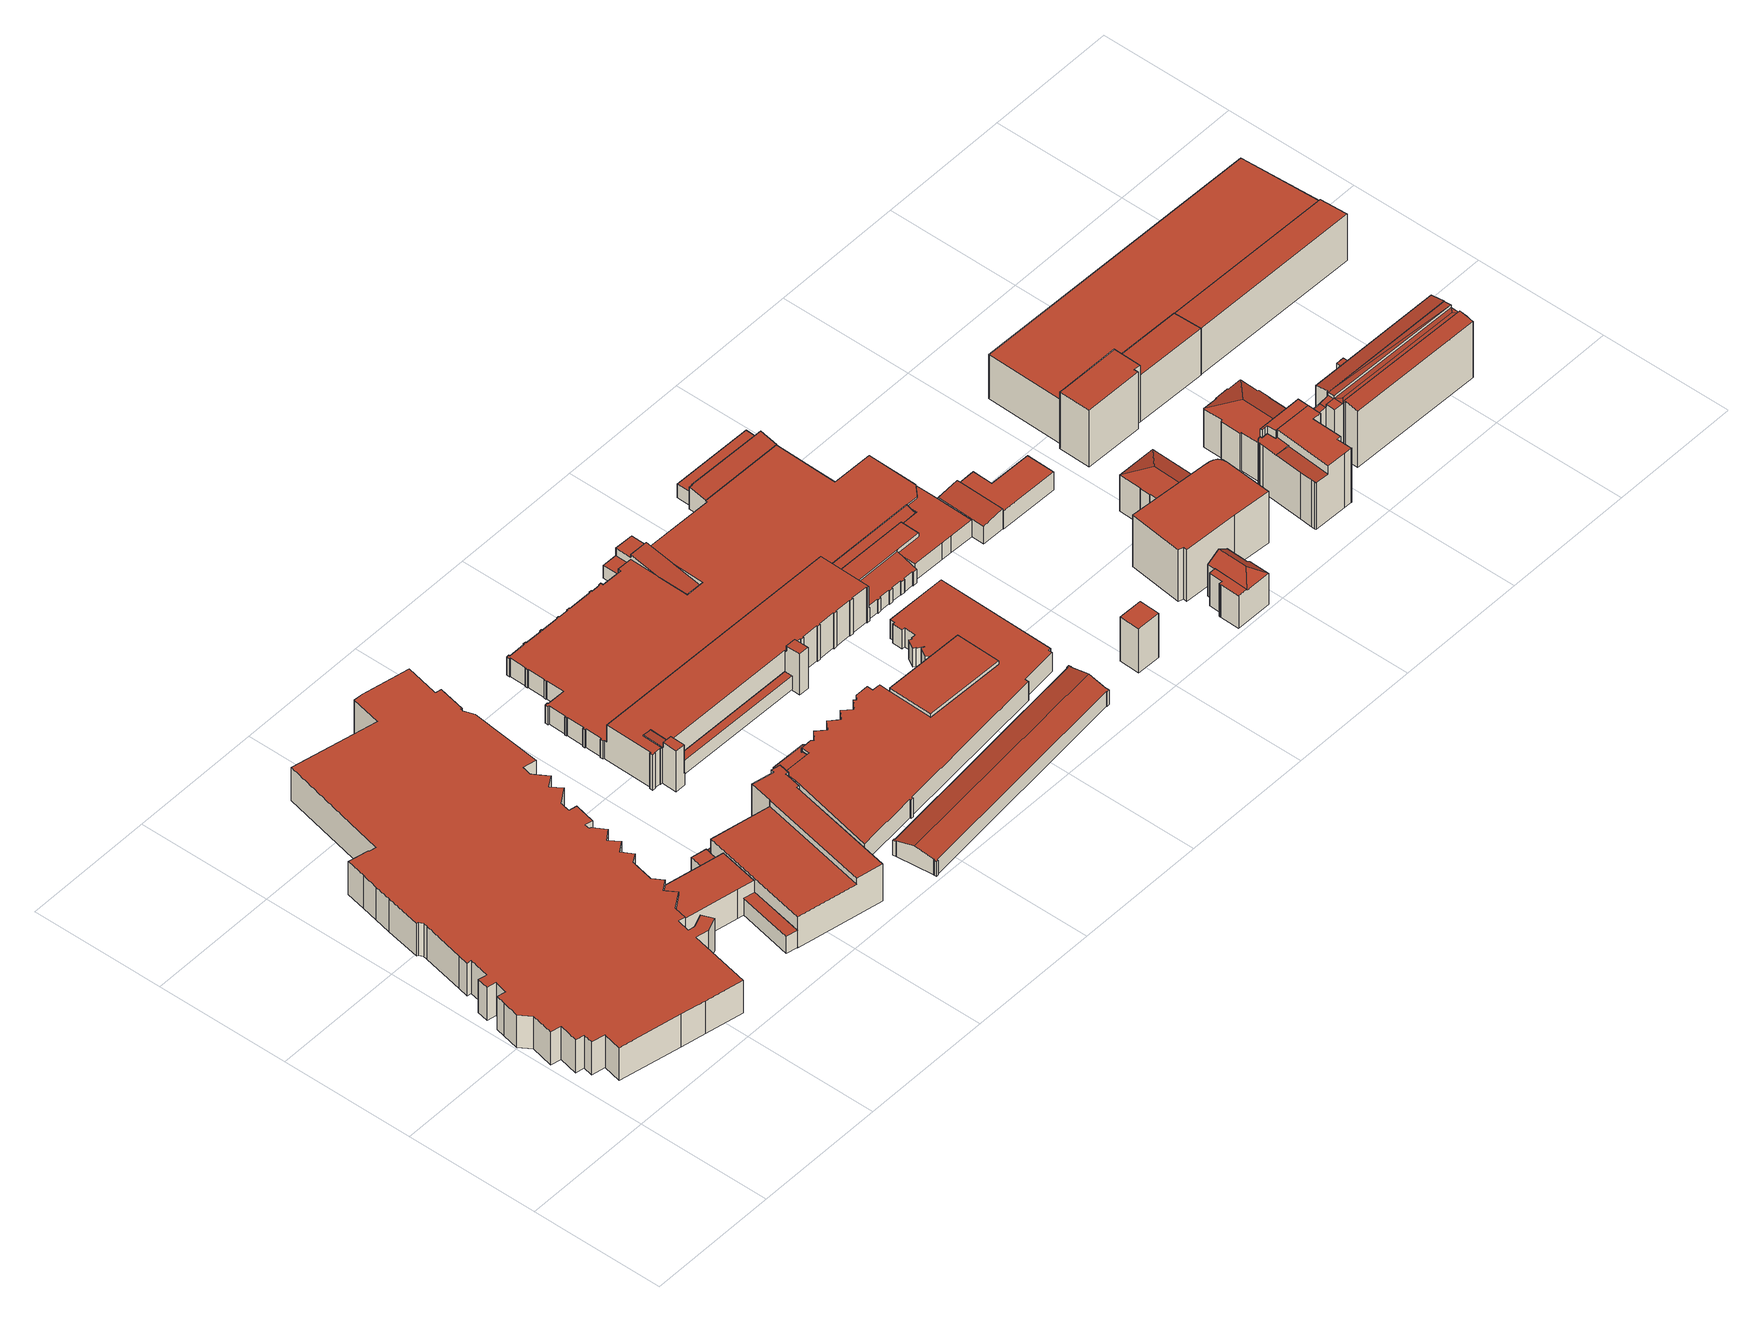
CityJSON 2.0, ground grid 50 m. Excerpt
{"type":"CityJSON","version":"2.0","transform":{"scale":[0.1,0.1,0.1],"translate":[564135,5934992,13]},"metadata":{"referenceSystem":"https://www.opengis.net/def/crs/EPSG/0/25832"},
"CityObjects":{
"building1":{"type":"Building","attributes":{"Gemeindeschluessel":"02000000","Geometrietyp2DReferenz":"3000","function":"31001_2100","roofType":"1000","measuredHeight":13.99,"storeysAboveGround":3},"geometry":[{"type":"MultiSurface","lod":"2","boundaries":[[[0,1,2,3,4,5,6,7,8,9,10,11,12,13,14,15,16,17,18,19,20,21,22,23,24,25,26,27,28,29,30,31,32,33,34,35,36,37,38,39,40,41,42,43,44,45,46,47,48,49,50,51,52,53,54,55,56,57,58,59,60,61,62,63,64,65,66,67,68,69,70,71,72,73,74,75,76,77]],[[78,79,80,81,82,83,84,85,86,87,88,89,90,91,92,93,94,95,96,97,98,99,100,101,102,103,104,105,106,107,108,109,110,111,112,113,114,115,116,117,118,119,120,121,122,123,124,125,126,127,128,129,130,131,132,133,134,135,136,137,138,139,140,141,142,143,144,145,146,147,148,149,150,151,152,153,154,155]],[[155,154,1,0]],[[154,153,2,1]],[[153,152,3,2]],[[152,151,4,3]],[[151,150,5,4]],[[150,149,6,5]],[[149,148,7,6]],[[148,147,8,7]],[[147,146,9,8]],[[146,145,10,9]],[[145,144,11,10]],[[144,143,12,11]],[[143,142,13,12]],[[142,141,14,13]],[[141,140,15,14]],[[140,139,16,15]],[[139,138,17,16]],[[138,137,18,17]],[[137,136,19,18]],[[136,135,20,19]],[[135,134,21,20]],[[134,133,22,21]],[[133,132,23,22]],[[132,131,24,23]],[[131,130,25,24]],[[130,129,26,25]],[[129,128,27,26]],[[128,127,28,27]],[[127,126,29,28]],[[126,125,30,29]],[[125,124,31,30]],[[124,123,32,31]],[[123,122,33,32]],[[122,121,34,33]],[[121,120,35,34]],[[120,119,36,35]],[[119,118,37,36]],[[118,117,38,37]],[[117,116,39,38]],[[116,115,40,39]],[[115,114,41,40]],[[114,113,42,41]],[[113,112,43,42]],[[112,111,44,43]],[[111,110,45,44]],[[110,109,46,45]],[[109,108,47,46]],[[108,107,48,47]],[[107,106,49,48]],[[106,105,50,49]],[[105,104,51,50]],[[104,103,52,51]],[[103,102,53,52]],[[102,101,54,53]],[[101,100,55,54]],[[100,99,56,55]],[[99,98,57,56]],[[98,97,58,57]],[[97,96,59,58]],[[96,95,60,59]],[[95,94,61,60]],[[94,93,62,61]],[[93,92,63,62]],[[92,91,64,63]],[[91,90,65,64]],[[90,89,66,65]],[[89,88,67,66]],[[88,87,68,67]],[[87,86,69,68]],[[86,85,70,69]],[[85,84,71,70]],[[84,83,72,71]],[[83,82,73,72]],[[82,81,74,73]],[[81,80,75,74]],[[80,79,76,75]],[[79,78,77,76]],[[78,155,0,77]]],"semantics":{"surfaces":[{"type":"GroundSurface"},{"type":"RoofSurface"},{"type":"WallSurface"}],"values":[0,1,2,2,2,2,2,2,2,2,2,2,2,2,2,2,2,2,2,2,2,2,2,2,2,2,2,2,2,2,2,2,2,2,2,2,2,2,2,2,2,2,2,2,2,2,2,2,2,2,2,2,2,2,2,2,2,2,2,2,2,2,2,2,2,2,2,2,2,2,2,2,2,2,2,2,2,2,2,2]}}]},
"building2":{"type":"Building","attributes":{"Gemeindeschluessel":"02000000","Geometrietyp2DReferenz":"3000","function":"51009_1610","roofType":"1000","measuredHeight":12.24},"geometry":[{"type":"MultiSurface","lod":"2","boundaries":[[[156,157,158,159]],[[160,161,157,156]],[[162,163,164,165]],[[165,164,166,167]],[[162,161,160,163]],[[166,159,158,167]],[[165,167,158,157,161,162]],[[166,164,163,160,156,159]]],"semantics":{"surfaces":[{"type":"WallSurface"},{"type":"GroundSurface"},{"type":"RoofSurface"}],"values":[0,0,0,0,0,0,1,2]}}]},
"building3":{"type":"Building","attributes":{"Gemeindeschluessel":"02000000","Geometrietyp2DReferenz":"3000","function":"51009_1610","roofType":"1000","measuredHeight":7.23},"geometry":[{"type":"MultiSurface","lod":"2","boundaries":[[[168,169,170,171]],[[172,173,174,175]],[[172,171,170,173]],[[173,170,169,174]],[[174,169,168,175]],[[175,168,171,172]]],"semantics":{"surfaces":[{"type":"RoofSurface"},{"type":"GroundSurface"},{"type":"WallSurface"}],"values":[0,1,2,2,2,2]}}]},
"building4":{"type":"Building","attributes":{"Gemeindeschluessel":"02000000","Geometrietyp2DReferenz":"3000","function":"51009_1610","roofType":"1000","measuredHeight":7.38},"geometry":[{"type":"MultiSurface","lod":"2","boundaries":[[[161,176,177,178]],[[179,180,181,182,183]],[[182,181,184,185]],[[183,182,186,187]],[[187,186,188,189]],[[190,191,161,178,179,183,187,189]],[[185,184,192,191,190,193]],[[193,190,189,188]],[[176,161,191,192]],[[180,179,178,177]],[[193,188,186,182,185]],[[180,177,176,192,184,181]]],"semantics":{"surfaces":[{"type":"WallSurface"},{"type":"GroundSurface"},{"type":"RoofSurface"}],"values":[0,0,0,0,0,1,0,0,0,0,2,2]}}]},
"building5":{"type":"Building","attributes":{"Gemeindeschluessel":"02000000","Geometrietyp2DReferenz":"3000","function":"31001_2100","roofType":"1000","measuredHeight":15.73,"storeysAboveGround":2},"geometry":[{"type":"MultiSurface","lod":"2","boundaries":[[[194,195,196,197]],[[198,197,196,199]],[[194,200,201,195]],[[202,203,204,205]],[[205,204,206,207]],[[208,209,210,211]],[[211,210,212,213]],[[213,212,214,215]],[[215,214,216,217]],[[217,216,218,219]],[[202,205,207,198,199,220,208,211,213,215,217,219]],[[203,202,219,218]],[[209,208,220,221]],[[198,207,206,200,194,197]],[[220,199,196,195,201,221]],[[209,221,201,200,206,204,203,218,216,214,212,210]]],"semantics":{"surfaces":[{"type":"RoofSurface"},{"type":"WallSurface"},{"type":"GroundSurface"}],"values":[0,1,1,1,1,1,1,1,1,1,2,1,1,1,1,0]}}]},
"building6":{"type":"Building","attributes":{"Gemeindeschluessel":"02000000","Geometrietyp2DReferenz":"3000","function":"51009_1610","roofType":"1000","measuredHeight":5.16},"geometry":[{"type":"MultiSurface","lod":"2","boundaries":[[[222,223,224,225]],[[226,227,228,229]],[[229,228,230,231]],[[231,230,232,233]],[[233,232,223,222]],[[234,235,236,237]],[[237,236,227,226]],[[235,234,225,224]],[[225,234,237,226,229,231,233,222]],[[235,224,223,232,230,228,227,236]]],"semantics":{"surfaces":[{"type":"WallSurface"},{"type":"GroundSurface"},{"type":"RoofSurface"}],"values":[0,0,0,0,0,0,0,0,1,2]}}]},
"building7":{"type":"Building","attributes":{"Gemeindeschluessel":"02000000","Geometrietyp2DReferenz":"3000","function":"51009_1610","roofType":"1000","measuredHeight":5.71},"geometry":[{"type":"MultiSurface","lod":"2","boundaries":[[[238,239,240,241]],[[242,243,244,245]],[[242,241,240,243]],[[243,240,239,244]],[[244,239,238,245]],[[245,238,241,242]]],"semantics":{"surfaces":[{"type":"RoofSurface"},{"type":"GroundSurface"},{"type":"WallSurface"}],"values":[0,1,2,2,2,2]}}]},
"building8":{"type":"Building","attributes":{"Gemeindeschluessel":"02000000","Geometrietyp2DReferenz":"3000","function":"31001_2010","roofType":"3100","measuredHeight":8.23,"storeysAboveGround":2},"geometry":[{"type":"MultiSurface","lod":"2","boundaries":[[[246,247,248,249]],[[249,248,250,251]],[[251,250,252,253]],[[254,255,256,257]],[[257,256,258,259]],[[260,261,262,263]],[[264,265,266,267]],[[267,266,268,269]],[[270,271,272,273]],[[274,275,276,277]],[[278,279,280,281]],[[282,283,284,280,279,252,250,248,247,268,266,265]],[[285,286,274,277,254,257,259,270,273,260,263,264,267,269,246,249,251,253,278,281]],[[272,271,258,256,255,276,275,287,283,282,262,261]],[[264,263,262,282,265]],[[272,261,260,273]],[[258,271,270,259]],[[276,255,254,277]],[[287,275,274,286]],[[286,285,284,283,287]],[[285,281,280,284]],[[278,253,252,279]],[[246,269,268,247]]],"semantics":{"surfaces":[{"type":"WallSurface"},{"type":"RoofSurface"},{"type":"GroundSurface"}],"values":[0,0,0,0,0,0,0,0,0,0,0,1,2,1,0,0,0,0,0,0,0,0,0]}}]},
"building9":{"type":"Building","attributes":{"Gemeindeschluessel":"02000000","Geometrietyp2DReferenz":"3000","function":"31001_2100","roofType":"1000","measuredHeight":8.06,"storeysAboveGround":1},"geometry":[{"type":"MultiSurface","lod":"2","boundaries":[[[288,289,290,291,292,293,294,295,296,297,298,299,300,301,302,303,304,305,306,307,308,309,310,311,312,313,314,315,316,317,318,319,320,321,322,323,324,325,326,327,328,329,330,331,332,333,334,335,336,337,338,339,340,341,342,343]],[[344,345,346,347,348,349,350,351,352,353,354,355,356,357,358,359,360,361,362,363,364,365,366,367,368,369,370,371,372,373,374,375,376,377,378,379,380,381,382,383,384,385,386,387,388,389,390,391,392,393,394,395,396,397,398,399]],[[399,398,289,288]],[[398,397,290,289]],[[397,396,291,290]],[[396,395,292,291]],[[395,394,293,292]],[[394,393,294,293]],[[393,392,295,294]],[[392,391,296,295]],[[391,390,297,296]],[[390,389,298,297]],[[389,388,299,298]],[[388,387,300,299]],[[387,386,301,300]],[[386,385,302,301]],[[385,384,303,302]],[[384,383,304,303]],[[383,382,305,304]],[[382,381,306,305]],[[381,380,307,306]],[[380,379,308,307]],[[379,378,309,308]],[[378,377,310,309]],[[377,376,311,310]],[[376,375,312,311]],[[375,374,313,312]],[[374,373,314,313]],[[373,372,315,314]],[[372,371,316,315]],[[371,370,317,316]],[[370,369,318,317]],[[369,368,319,318]],[[368,367,320,319]],[[367,366,321,320]],[[366,365,322,321]],[[365,364,323,322]],[[364,363,324,323]],[[363,362,325,324]],[[362,361,326,325]],[[361,360,327,326]],[[360,359,328,327]],[[359,358,329,328]],[[358,357,330,329]],[[357,356,331,330]],[[356,355,332,331]],[[355,354,333,332]],[[354,353,334,333]],[[353,352,335,334]],[[352,351,336,335]],[[351,350,337,336]],[[350,349,338,337]],[[349,348,339,338]],[[348,347,340,339]],[[347,346,341,340]],[[346,345,342,341]],[[345,344,343,342]],[[344,399,288,343]]],"semantics":{"surfaces":[{"type":"GroundSurface"},{"type":"RoofSurface"},{"type":"WallSurface"}],"values":[0,1,2,2,2,2,2,2,2,2,2,2,2,2,2,2,2,2,2,2,2,2,2,2,2,2,2,2,2,2,2,2,2,2,2,2,2,2,2,2,2,2,2,2,2,2,2,2,2,2,2,2,2,2,2,2,2,2]}}]},
"building10":{"type":"Building","attributes":{"Gemeindeschluessel":"02000000","Geometrietyp2DReferenz":"3000","function":"31001_2500","roofType":"1000","measuredHeight":8.77,"storeysAboveGround":2},"geometry":[{"type":"MultiSurface","lod":"2","boundaries":[[[400,401,402,403]],[[404,405,406,407]],[[406,401,400,407]],[[404,403,402,405]],[[405,402,401,406]],[[404,407,400,403]]],"semantics":{"surfaces":[{"type":"RoofSurface"},{"type":"GroundSurface"},{"type":"WallSurface"}],"values":[0,1,2,2,2,2]}}]},
"building11":{"type":"Building","attributes":{"Gemeindeschluessel":"02000000","Geometrietyp2DReferenz":"3000","function":"31001_2100","roofType":"1000","measuredHeight":17.43,"storeysAboveGround":2},"geometry":[{"type":"MultiSurface","lod":"2","boundaries":[[[408,409,410,411]],[[412,413,414,415,416,417]],[[418,419,420,421]],[[422,423,424,425,426,427]],[[428,429,430,431]],[[432,433,434,435,436,437,438,439,440,441,442,443,444,445,446,447,448,449,450,451]],[[452,453,454,455]],[[456,457,458,459]],[[460,461,462,463]],[[464,465,466,467]],[[468,469,470,471]],[[471,470,472,473]],[[474,475,476,477]],[[477,476,478,479]],[[479,478,480,481]],[[481,480,469,468]],[[482,483,484,485]],[[485,484,486,487]],[[487,486,488,489]],[[489,488,490,491]],[[491,490,492,493]],[[493,492,494,495]],[[495,494,496,497]],[[497,496,498,499]],[[499,498,500,501]],[[501,500,502,503]],[[503,502,504,505]],[[505,504,506,507]],[[508,509,483,482]],[[413,412,410,409]],[[413,409,408,455,454]],[[510,417,416,511]],[[511,416,415]],[[414,512,415]],[[413,513,512,414]],[[453,514,513,413,454]],[[515,516,517,518]],[[518,517,519,520]],[[520,519,521,522]],[[522,521,523,524]],[[524,523,525,526]],[[526,525,527,528]],[[528,527,529,530]],[[530,529,531,532]],[[532,531,533,534]],[[534,533,535,536]],[[536,535,537,538]],[[538,537,539,540]],[[540,539,541,542]],[[542,541,543,544]],[[544,543,545,546]],[[546,545,547,548]],[[548,547,549,550]],[[550,549,551,552]],[[552,551,553,554]],[[554,553,555,556]],[[556,555,557,558]],[[558,557,559,560]],[[560,559,561,562]],[[562,561,563,564]],[[564,563,565,566]],[[566,565,567,568]],[[568,567,569,570]],[[570,569,571,572]],[[572,571,573,574]],[[574,573,575,576]],[[576,575,577,578]],[[578,577,579,580]],[[580,579,581,582]],[[582,581,583,584]],[[584,583,585,586]],[[586,585,587,588]],[[588,587,589,590]],[[590,589,591,592]],[[426,593,427]],[[594,420,419,595]],[[596,418,421,597]],[[598,599,600,601]],[[601,600,602,603]],[[603,602,604,605]],[[605,604,606,607]],[[607,606,608,609]],[[427,593,610,422]],[[431,425,424,428]],[[611,612,613,614]],[[614,613,615,616]],[[616,615,617,618]],[[618,617,619,620]],[[620,619,621,622]],[[622,621,623,624]],[[624,623,625,626]],[[626,625,627,628]],[[628,627,629,630]],[[630,629,631,632]],[[632,631,633,634]],[[634,633,635,636]],[[636,635,637,638]],[[422,610,423]],[[459,639,640,456]],[[462,449,448,463]],[[641,447,446,642]],[[642,446,445,643]],[[643,445,444,644]],[[644,444,443,645]],[[645,443,442,646]],[[646,442,441,647]],[[647,441,440,648]],[[648,440,439,649]],[[649,439,438,650]],[[650,438,437,651]],[[651,437,436,652]],[[652,436,435,653]],[[653,435,434,654]],[[654,434,433,655]],[[655,433,432,656]],[[657,658,659,660]],[[661,662,663,664]],[[466,665,666,667,467]],[[668,669,670,671]],[[671,670,672,673]],[[673,672,674,675]],[[465,674,665,466]],[[676,677,678,679]],[[679,678,680,681]],[[682,683,509,508,473,472]],[[684,685,686,687,688,689,690,691]],[[692,693,666,665,683,682]],[[684,691,694,695,696,640,639,423,610,593,426,697,698,591,589,587,585,583,581,579,577,575,573,571,569,567,565,563,561,559,557,555,553,551,549,547,545,543,541,539,537,535,533,531,529,527,525,523,521,519,517,516,680,678,677,506,504,502,500,498,496,494,492,490,488,486,484,483,509,683,665,674,672,670,669]],[[699,594,595,700,608,606,604,602,600,599,637,635,633,631,629,627,625,623,621,619,617,615,613,612,701,692,682,472,470,469,480,478,476,475,510,511,415,512,513,514,702]],[[703,704,661,664,705,641,642,643,644,645,646,647,648,649,650,651,652,653,654,655,656,611,614,616,618,620,622,624,626,628,630,632,634,636,638,598,601,603,605,607,609,706,596,597,707,708,709,710,711,474,477,479,481,468,471,473,508,482,485,487,489,491,493,495,497,499,501,503,505,507,676,679,681,515,518,520,522,524,526,528,530,532,534,536,538,540,542,544,546,548,550,552,554,556,558,560,562,564,566,568,570,572,574,576,578,580,582,584,586,588,590,592,712,713,714,715,657,660,716,686,685,668,671,673,675]],[[717,667,666,693,718]],[[515,681,680,516]],[[719,430,429,458,457,713,712,720]],[[692,701,451,450,721,722,718,693]],[[667,717,704,703,464,467]],[[668,685,684,669]],[[703,675,674,465,464]],[[705,664,663,461,460]],[[661,704,717,723,662]],[[687,686,716,724]],[[725,694,691,690]],[[689,688,726,727]],[[716,660,659,727,726,724]],[[657,715,695,694,725,658]],[[721,450,449,462,461,663]],[[723,717,718,722]],[[641,705,460,463,448,447]],[[715,714,696,695]],[[714,713,457,456,640,696]],[[611,656,432,451,701,612]],[[423,639,459,458,429,428,424]],[[697,426,425,431,430,719,728]],[[598,638,637,599]],[[707,597,421,420,594,699]],[[596,706,700,595,419,418]],[[706,609,608,700]],[[729,698,697,728]],[[712,592,591,698,729,720]],[[709,708,702,514,453,452]],[[708,707,699,702]],[[710,709,452,455,408,411]],[[711,710,411,410,412,417]],[[676,507,506,677]],[[474,711,417,510,475]],[[726,688,687,724]],[[689,727,659,658,725,690]],[[723,722,721,663,662]],[[729,728,719,720]]],"semantics":{"surfaces":[{"type":"RoofSurface"},{"type":"WallSurface"},{"type":"GroundSurface"}],"values":[0,0,0,0,0,0,0,0,0,0,1,1,1,1,1,1,1,1,1,1,1,1,1,1,1,1,1,1,1,1,1,1,1,1,1,1,1,1,1,1,1,1,1,1,1,1,1,1,1,1,1,1,1,1,1,1,1,1,1,1,1,1,1,1,1,1,1,1,1,1,1,1,1,1,1,1,1,1,1,1,1,1,1,1,1,1,1,1,1,1,1,1,1,1,1,1,1,1,1,1,1,1,1,1,1,1,1,1,1,1,1,1,1,1,1,1,1,1,1,1,1,1,1,1,1,1,1,0,0,2,0,1,1,1,1,1,1,1,1,1,1,1,1,1,1,1,1,1,1,1,1,1,1,1,1,1,1,1,1,1,1,1,1,1,0,0,0,0]}}]},
"building12":{"type":"Building","attributes":{"Gemeindeschluessel":"02000000","Geometrietyp2DReferenz":"3000","function":"31001_1010","roofType":"1000","measuredHeight":18.79,"storeysAboveGround":6},"geometry":[{"type":"MultiSurface","lod":"2","boundaries":[[[730,731,732,733,734]],[[735,736,737,738,739]],[[735,734,733,736]],[[736,733,732,737]],[[737,732,731,738]],[[738,731,730,739]],[[739,730,734,735]]],"semantics":{"surfaces":[{"type":"RoofSurface"},{"type":"GroundSurface"},{"type":"WallSurface"}],"values":[0,1,2,2,2,2,2]}}]},
"building13":{"type":"Building","attributes":{"Gemeindeschluessel":"02000000","Geometrietyp2DReferenz":"3000","function":"51009_1610","roofType":"1000","measuredHeight":7.12},"geometry":[{"type":"MultiSurface","lod":"2","boundaries":[[[740,741,742,743,744,745,746,747,748,749,750,751]],[[752,753,754,755,756,757,758,759,760,761,762,763]],[[763,762,741,740]],[[762,761,742,741]],[[761,760,743,742]],[[760,759,744,743]],[[759,758,745,744]],[[758,757,746,745]],[[757,756,747,746]],[[756,755,748,747]],[[755,754,749,748]],[[754,753,750,749]],[[753,752,751,750]],[[752,763,740,751]]],"semantics":{"surfaces":[{"type":"GroundSurface"},{"type":"RoofSurface"},{"type":"WallSurface"}],"values":[0,1,2,2,2,2,2,2,2,2,2,2,2,2]}}]},
"building14":{"type":"Building","attributes":{"Gemeindeschluessel":"02000000","Geometrietyp2DReferenz":"3000","function":"31001_1120","roofType":"3100","measuredHeight":16.61,"storeysAboveGround":5},"geometry":[{"type":"MultiSurface","lod":"2","boundaries":[[[764,765,766,767,768,769,770,771]],[[772,773,774]],[[775,776,777]],[[778,771,770,779]],[[779,770,769,780]],[[780,769,768,781]],[[781,768,767,782]],[[777,766,765,775]],[[775,765,764,783]],[[784,785,786,787]],[[788,789,790,791]],[[791,790,772,792]],[[778,779,780,781,782,793,784,787,794,788,791,792]],[[778,792,772,774,783,764,771]],[[789,788,794,795]],[[794,787,786,796,795]],[[784,793,776,775,785]],[[793,782,767,766,777,776]],[[773,772,790,789,795,796]],[[773,796,786,785,775,783,774]]],"semantics":{"surfaces":[{"type":"RoofSurface"},{"type":"WallSurface"},{"type":"GroundSurface"}],"values":[0,0,0,1,1,1,1,1,1,1,1,1,2,1,1,1,1,1,0,0]}}]},
"building15":{"type":"Building","attributes":{"Gemeindeschluessel":"02000000","Geometrietyp2DReferenz":"3000","function":"31001_2010","roofType":"1000","measuredHeight":8.49,"storeysAboveGround":2},"geometry":[{"type":"MultiSurface","lod":"2","boundaries":[[[797,798,799,800,801]],[[802,803,804,805,806]],[[802,801,800,803]],[[803,800,799,804]],[[804,799,798,805]],[[805,798,797,806]],[[806,797,801,802]]],"semantics":{"surfaces":[{"type":"RoofSurface"},{"type":"GroundSurface"},{"type":"WallSurface"}],"values":[0,1,2,2,2,2,2]}}]},
"building16":{"type":"Building","attributes":{"Gemeindeschluessel":"02000000","Geometrietyp2DReferenz":"3000","function":"31001_2010","roofType":"1000","measuredHeight":7.78,"storeysAboveGround":2},"geometry":[{"type":"MultiSurface","lod":"2","boundaries":[[[807,808,809,810]],[[811,812,813,814]],[[813,812,815,809,808,816]],[[817,807,810,818,811,814]],[[807,817,816,808]],[[817,814,813,816]],[[811,818,815,812]],[[818,810,809,815]]],"semantics":{"surfaces":[{"type":"WallSurface"},{"type":"RoofSurface"},{"type":"GroundSurface"}],"values":[0,0,1,2,0,0,0,0]}}]},
"building17":{"type":"Building","attributes":{"Gemeindeschluessel":"02000000","Geometrietyp2DReferenz":"3000","function":"31001_2010","roofType":"1000","measuredHeight":21.99,"storeysAboveGround":5},"geometry":[{"type":"MultiSurface","lod":"2","boundaries":[[[819,820,821,822]],[[822,821,823,824]],[[824,823,825,826]],[[826,825,827,828]],[[828,827,829,830]],[[831,832,833,834]],[[834,833,835,836]],[[836,835,837,838]],[[839,829,827,825,823,821,820,840,837,835,833,832]],[[841,831,834,836,838,842,819,822,824,826,828,830]],[[819,842,840,820]],[[831,841,839,832]],[[841,830,829,839]],[[842,838,837,840]]],"semantics":{"surfaces":[{"type":"WallSurface"},{"type":"RoofSurface"},{"type":"GroundSurface"}],"values":[0,0,0,0,0,0,0,0,1,2,0,0,0,0]}}]},
"building18":{"type":"Building","attributes":{"Gemeindeschluessel":"02000000","Geometrietyp2DReferenz":"3000","function":"31001_3060","roofType":"3100","measuredHeight":18.35,"storeysAboveGround":3},"geometry":[{"type":"MultiSurface","lod":"2","boundaries":[[[843,844,845]],[[846,847,848,849]],[[850,851,845,852]],[[852,845,844,853]],[[854,846,849,855,856,850,852,853]],[[857,858,859,860]],[[843,845,851,861,862,848,847,863]],[[844,843,863,864]],[[859,858,856,855]],[[862,861,857,860]],[[844,864,854,853]],[[850,856,858,857,861,851]],[[846,854,864,863,847]],[[855,849,848,862,860,859]]],"semantics":{"surfaces":[{"type":"RoofSurface"},{"type":"WallSurface"},{"type":"GroundSurface"}],"values":[0,1,1,1,2,0,0,0,1,1,1,1,1,1]}}]},
"building19":{"type":"Building","attributes":{"Gemeindeschluessel":"02000000","Geometrietyp2DReferenz":"3000","function":"31001_2010","roofType":"1000","measuredHeight":24.34,"storeysAboveGround":7},"geometry":[{"type":"MultiSurface","lod":"2","boundaries":[[[865,866,867,868]],[[865,869,870,866]],[[871,872,870,869]],[[871,873,874,872]],[[874,873,875,876]],[[876,875,877,878]],[[867,878,877,868]],[[871,869,865,868,877,875,873]],[[866,870,872,874,876,878,867]]],"semantics":{"surfaces":[{"type":"WallSurface"},{"type":"GroundSurface"},{"type":"RoofSurface"}],"values":[0,0,0,0,0,0,0,1,2]}}]},
"building20":{"type":"Building","attributes":{"Gemeindeschluessel":"02000000","Geometrietyp2DReferenz":"3000","function":"31001_2020","roofType":"1000","measuredHeight":23.1,"storeysAboveGround":6},"geometry":[{"type":"MultiSurface","lod":"2","boundaries":[[[879,880,881,882,883,884,885,886]],[[887,886,885,888]],[[888,885,884,889]],[[889,884,883,890]],[[891,882,881]],[[880,892,881]],[[893,894,895,896]],[[896,895,897,898]],[[898,897,899,900]],[[900,899,901,902]],[[902,901,903,904]],[[904,903,905,906]],[[907,908,909,910]],[[910,909,911,912]],[[913,914,915,916]],[[916,915,917,918]],[[918,917,919,920]],[[920,919,921,922]],[[922,921,923,924]],[[924,923,925,926]],[[926,925,927,928]],[[928,927,929,930]],[[930,929,931,932]],[[932,931,933,934]],[[934,933,935,936]],[[936,935,937,938]],[[938,937,939,940]],[[940,939,941,942]],[[942,941,943,944]],[[944,943,945,946]],[[946,945,947,948]],[[948,947,949,950]],[[950,949,951,952]],[[952,951,953,954]],[[954,953,955,956]],[[956,955,957,958]],[[959,960,961,962]],[[963,911,909,908,961,960,964,965,905,903,901,899,897,895,894]],[[966,967,968,964,960,959]],[[907,910,912,969,893,896,898,900,902,904,906,887,888,889,890,913,916,918,920,922,924,926,928,930,932,934,936,938,940,942,944,946,948,950,952,954,956,958,966,959,962]],[[914,913,890,883,882,891]],[[907,962,961,908]],[[969,912,911,963]],[[893,969,963,894]],[[965,964,968,892,880,879]],[[967,966,958,957]],[[887,906,905,965,879,886]],[[967,957,955,953,951,949,947,945,943,941,939,937,935,933,931,929,927,925,923,921,919,917,915,914,891,881,892,968]]],"semantics":{"surfaces":[{"type":"RoofSurface"},{"type":"WallSurface"},{"type":"GroundSurface"}],"values":[0,1,1,1,1,1,1,1,1,1,1,1,1,1,1,1,1,1,1,1,1,1,1,1,1,1,1,1,1,1,1,1,1,1,1,1,1,0,1,2,1,1,1,1,1,1,1,0]}}]},
"building21":{"type":"Building","attributes":{"Gemeindeschluessel":"02000000","Geometrietyp2DReferenz":"3000","function":"31001_2010","roofType":"1000","measuredHeight":22.62,"storeysAboveGround":6},"geometry":[{"type":"MultiSurface","lod":"2","boundaries":[[[970,971,972,973]],[[974,975,976,977]],[[977,976,960,978]],[[978,960,971,970]],[[979,980,981,982]],[[983,984,980,979]],[[975,974,982,981]],[[973,972,984,983]],[[973,983,979,982,974,977,978,970]],[[984,972,971,960,976,975,981,980]]],"semantics":{"surfaces":[{"type":"WallSurface"},{"type":"GroundSurface"},{"type":"RoofSurface"}],"values":[0,0,0,0,0,0,0,0,1,2]}}]},
"building22":{"type":"Building","attributes":{"Gemeindeschluessel":"02000000","Geometrietyp2DReferenz":"3000","function":"31001_2020","roofType":"3200","measuredHeight":19.53,"storeysAboveGround":3},"geometry":[{"type":"MultiSurface","lod":"2","boundaries":[[[985,986,987,988,989,990,991,992,993]],[[988,994,995,996,997,998,999,989]],[[1000,1001,1002,1003,1004,1005,1006,994,988,987]],[[1007,993,992,1008]],[[1008,992,991,1009]],[[1009,991,990,1010]],[[1011,986,985,1012]],[[1012,985,993,1007]],[[1013,999,998,1014]],[[1014,998,997,1015]],[[1015,997,996,1016]],[[1016,996,995,1017]],[[1018,1006,1005,1019]],[[1019,1005,1004,1020]],[[1020,1004,1003,1021]],[[1021,1003,1002,1022]],[[1022,1002,1001,1023]],[[1023,1001,1000,1024]],[[1011,1012,1007,1008,1009,1010,1013,1014,1015,1016,1017,1018,1019,1020,1021,1022,1023,1024]],[[1018,1017,995,994,1006]],[[1011,1024,1000,987,986]],[[1013,1010,990,989,999]]],"semantics":{"surfaces":[{"type":"RoofSurface"},{"type":"WallSurface"},{"type":"GroundSurface"}],"values":[0,0,0,1,1,1,1,1,1,1,1,1,1,1,1,1,1,1,2,1,1,1]}}]},
"building23":{"type":"Building","attributes":{"Gemeindeschluessel":"02000000","Geometrietyp2DReferenz":"3000","function":"31001_1010","roofType":"1000","measuredHeight":19.85,"storeysAboveGround":6},"geometry":[{"type":"MultiSurface","lod":"2","boundaries":[[[873,1025,1026,1027]],[[1027,1026,1028,1029]],[[1029,1028,1030,871]],[[1025,873,871,1030]],[[871,873,1027,1029]],[[1025,1030,1028,1026]]],"semantics":{"surfaces":[{"type":"WallSurface"},{"type":"GroundSurface"},{"type":"RoofSurface"}],"values":[0,0,0,0,1,2]}}]},
"building24":{"type":"Building","attributes":{"Gemeindeschluessel":"02000000","Geometrietyp2DReferenz":"3000","function":"31001_2010","roofType":"2100","measuredHeight":25.03,"storeysAboveGround":6},"geometry":[{"type":"MultiSurface","lod":"2","boundaries":[[[1031,1032,1033,1034]],[[1035,1036,1037,1038,1039]],[[1040,1032,1031]],[[1041,1042,1043,1040,1031]],[[1044,1045,1046,1047,1048,1049,1050,1051]],[[1052,1053,1054]],[[1040,1043,1055,1056,1032]],[[1057,1058,1059,1060,1061,1062,1063]],[[1052,1064,1053]],[[1042,1055,1043]],[[1065,1066,1067]],[[1035,1033,1032,1036]],[[1067,1038,1037,1065]],[[1041,1050,1049,1042]],[[1068,1048,1047,1069]],[[1069,1047,1046,1070]],[[1070,1046,1045,1071]],[[1071,1045,1044,1072]],[[1072,1044,1051,1073]],[[1056,1052,1054,1032]],[[1074,1062,1061,1075]],[[1075,1061,1060,1076]],[[1076,1060,1059,1077]],[[1077,1059,1058,1078]],[[1064,1057,1063,1053]],[[1079,908,1080,1081]],[[1078,1058,1057,1064,1052,1056,1055,1042,1049,1048,1068]],[[1082,1083,1084,1085,1079,1081,1086,1074,1075,1076,1077,1078,1068,1069,1070,1071,1072,1073]],[[1083,1082,1041,1031,1034]],[[1086,1081,1080,1038,1067]],[[1074,1086,1067,1066,1062]],[[1037,1036,1032,1054,1053,1063,1062,1066,1065]],[[1082,1073,1051,1050,1041]],[[1084,1083,1034,1033,1035]],[[1085,1084,1035,1039,909]],[[908,1079,1085,909]],[[908,909,1039,1038,1080]]],"semantics":{"surfaces":[{"type":"RoofSurface"},{"type":"WallSurface"},{"type":"GroundSurface"}],"values":[0,0,0,0,0,0,0,0,0,0,0,1,1,1,1,1,1,1,1,1,1,1,1,1,1,1,1,2,1,1,1,1,1,1,1,1,0]}}]},
"building25":{"type":"Building","attributes":{"Gemeindeschluessel":"02000000","Geometrietyp2DReferenz":"3000","function":"31001_2700","roofType":"1000","measuredHeight":9,"storeysAboveGround":1},"geometry":[{"type":"MultiSurface","lod":"2","boundaries":[[[1087,1088,1089,1090]],[[1091,1092,1093,1094]],[[1094,1093,1088,1087]],[[1093,1092,1089,1088]],[[1092,1091,1090,1089]],[[1091,1094,1087,1090]]],"semantics":{"surfaces":[{"type":"GroundSurface"},{"type":"RoofSurface"},{"type":"WallSurface"}],"values":[0,1,2,2,2,2]}}]},
"building26":{"type":"Building","attributes":{"Gemeindeschluessel":"02000000","Geometrietyp2DReferenz":"3000","function":"31001_2460","roofType":"1000","measuredHeight":18.66,"storeysAboveGround":6},"geometry":[{"type":"MultiSurface","lod":"2","boundaries":[[[1095,1096,1097,1098]],[[1098,1097,1099,1100]],[[1100,1099,1101,1102]],[[1096,1095,1102,1101]],[[1102,1095,1098,1100]],[[1096,1101,1099,1097]]],"semantics":{"surfaces":[{"type":"WallSurface"},{"type":"GroundSurface"},{"type":"RoofSurface"}],"values":[0,0,0,0,1,2]}}]},
"building27":{"type":"Building","attributes":{"Gemeindeschluessel":"02000000","Geometrietyp2DReferenz":"3000","function":"31001_1010","roofType":"1000","measuredHeight":19.71,"storeysAboveGround":6},"geometry":[{"type":"MultiSurface","lod":"2","boundaries":[[[1103,1104,1105,1106]],[[1106,1105,1107,1108]],[[1108,1107,1109,1110]],[[1110,1109,1111,1112]],[[1113,1114,1104,1103]],[[1112,1111,1114,1113]],[[1112,1113,1103,1106,1108,1110]],[[1114,1111,1109,1107,1105,1104]]],"semantics":{"surfaces":[{"type":"WallSurface"},{"type":"GroundSurface"},{"type":"RoofSurface"}],"values":[0,0,0,0,0,0,1,2]}}]}
},
"vertices":[
[927,1722,17],[901,1602,17],[899,1594,17],[922,1590,17],[901,1488,17],[896,1489,17],[894,1479,17],[908,1441,17],[877,1170,17],[827,1181,17],[819,1145,17],[821,1144,17],[855,1092,17],[815,1067,17],[841,1028,17],[784,991,17],[776,954,17],[806,948,17],[789,869,17],[760,876,17],[758,856,17],[765,855,17],[792,810,17],[753,783,17],[779,745,17],[740,720,17],[765,679,17],[732,659,17],[714,574,17],[738,535,17],[699,510,17],[725,471,17],[665,432,17],[655,384,17],[629,390,17],[618,341,17],[644,336,17],[692,355,17],[710,313,17],[659,293,17],[610,303,17],[562,72,17],[420,102,17],[328,121,17],[95,169,17],[110,238,17],[59,249,17],[66,285,17],[34,292,17],[49,363,17],[11,371,17],[29,456,17],[0,499,17],[15,561,17],[22,596,17],[55,589,17],[66,637,17],[32,644,17],[41,687,17],[74,680,17],[89,756,17],[72,759,17],[81,798,17],[114,954,17],[117,970,17],[109,986,17],[104,987,17],[129,1120,17],[142,1183,17],[156,1245,17],[171,1320,17],[246,1304,17],[246,1301,17],[274,1295,17],[368,1717,17],[692,1647,17],[716,1761,17],[750,1759,17],[750,1759,157],[716,1761,157],[692,1647,157],[368,1717,157],[274,1295,157],[246,1301,157],[246,1304,157],[171,1320,157],[156,1245,157],[142,1183,157],[129,1120,157],[104,987,157],[109,986,157],[117,970,157],[114,954,157],[81,798,157],[72,759,157],[89,756,157],[74,680,157],[41,687,157],[32,644,157],[66,637,157],[55,589,157],[22,596,157],[15,561,157],[0,499,157],[29,456,157],[11,371,157],[49,363,157],[34,292,157],[66,285,157],[59,249,157],[110,238,157],[95,169,157],[328,121,157],[420,102,157],[562,72,157],[610,303,157],[659,293,157],[710,313,157],[692,355,157],[644,336,157],[618,341,157],[629,390,157],[655,384,157],[665,432,157],[725,471,157],[699,510,157],[738,535,157],[714,574,157],[732,659,157],[765,679,157],[740,720,157],[779,745,157],[753,783,157],[792,810,157],[765,855,157],[758,856,157],[760,876,157],[789,869,157],[806,948,157],[776,954,157],[784,991,157],[841,1028,157],[815,1067,157],[855,1092,157],[821,1144,157],[819,1145,157],[827,1181,157],[877,1170,157],[908,1441,157],[894,1479,157],[896,1489,157],[901,1488,157],[922,1590,157],[899,1594,157],[901,1602,157],[927,1722,157],
[891,499,143],[891,499,20],[661,545,20],[661,545,143],[953,487,143],[953,487,20],[923,337,20],[923,337,143],[861,350,143],[861,350,20],[630,396,143],[630,396,20],
[881,128,95],[923,337,95],[882,346,95],[839,137,95],[839,137,23],[882,346,23],[923,337,23],[881,128,23],
[953,487,94],[898,498,94],[898,498,20],[913,581,20],[913,581,94],[970,570,94],[970,570,88],[970,570,20],[966,547,94],[966,547,91],[1039,558,88],[1039,558,20],[1165,535,88],[1165,535,20],[1160,509,20],[965,547,20],[965,547,94],[1160,509,92],
[1105,83,154],[1189,503,154],[965,547,154],[881,128,154],[881,128,21],[965,547,21],[1105,83,179],[1189,503,179],[1296,476,21],[1296,476,179],[1287,478,179],[1287,478,21],[1204,64,179],[1204,64,21],[1208,591,21],[1208,591,179],[1291,574,179],[1291,574,21],[1293,587,179],[1293,587,21],[1327,580,179],[1327,580,21],[1319,539,179],[1319,539,21],[1309,541,179],[1309,541,21],[1190,503,21],[1190,503,179],
[1384,608,23],[1384,608,75],[1386,657,75],[1386,657,23],[1492,637,23],[1492,637,75],[1492,634,75],[1492,634,23],[1495,634,75],[1495,634,23],[1494,606,75],[1494,606,23],[1519,653,23],[1519,653,75],[1538,637,75],[1538,637,23],
[1720,868,80],[1720,897,80],[1196,907,80],[1195,878,80],[1195,878,22],[1196,907,22],[1720,897,22],[1720,868,22],
[1380,168,25],[1380,168,87],[1380,165,88],[1380,165,25],[2286,250,88],[2286,250,25],[2287,253,87],[2287,253,25],[2285,90,25],[2285,90,88],[2285,93,88],[2285,93,25],[1397,9,88],[1397,9,25],[1388,16,25],[1388,16,90],[1389,16,90],[1389,16,25],[1375,155,25],[1375,155,90],[1373,155,90],[1373,155,25],[1372,168,87],[1372,168,25],[1397,6,25],[1397,6,87],[1389,5,87],[1389,5,25],[2294,100,25],[2294,100,90],[2295,91,88],[2295,91,25],[2296,253,25],[2296,253,87],[2296,243,90],[2296,243,25],[1382,87,107],[2292,171,107],[2293,243,90],[2293,243,25],[2292,100,25],[2292,100,90],
[1827,659,9],[1826,636,9],[1857,635,9],[1856,593,9],[1851,425,9],[2160,417,9],[2164,585,9],[2071,587,9],[2049,601,9],[2050,603,9],[2041,609,9],[2061,643,9],[2071,637,9],[2072,640,9],[2050,653,9],[2052,655,9],[2042,661,9],[2063,694,9],[2072,688,9],[2076,693,9],[2093,693,9],[2093,737,9],[2082,737,9],[2083,776,9],[2093,776,9],[2093,794,9],[2324,789,9],[2314,342,9],[2304,342,9],[2304,327,9],[2162,314,9],[2162,300,9],[1550,244,9],[1551,238,9],[1541,237,9],[1540,243,9],[1304,222,9],[1377,560,9],[1378,599,9],[1375,599,9],[1375,609,9],[1494,606,9],[1495,634,9],[1492,634,9],[1492,637,9],[1538,637,9],[1544,629,9],[1574,657,9],[1605,628,9],[1634,655,9],[1666,626,9],[1694,654,9],[1726,625,9],[1754,653,9],[1761,645,9],[1776,660,9],[1776,660,89],[1761,645,89],[1754,653,89],[1726,625,89],[1694,654,89],[1666,626,89],[1634,655,89],[1605,628,89],[1574,657,89],[1544,629,89],[1538,637,89],[1492,637,89],[1492,634,89],[1495,634,89],[1494,606,89],[1375,609,89],[1375,599,89],[1378,599,89],[1377,560,89],[1304,222,89],[1540,243,89],[1541,237,89],[1551,238,89],[1550,244,89],[2162,300,89],[2162,314,89],[2304,327,89],[2304,342,89],[2314,342,89],[2324,789,89],[2093,794,89],[2093,776,89],[2083,776,89],[2082,737,89],[2093,737,89],[2093,693,89],[2076,693,89],[2072,688,89],[2063,694,89],[2042,661,89],[2052,655,89],[2050,653,89],[2072,640,89],[2071,637,89],[2061,643,89],[2041,609,89],[2050,603,89],[2049,601,89],[2071,587,89],[2164,585,89],[2160,417,89],[1851,425,89],[1856,593,89],[1857,635,89],[1826,636,89],[1827,659,89],
[1856,593,103],[1851,425,103],[2160,417,103],[2164,585,103],[2164,585,15],[2160,417,15],[1851,425,15],[1856,593,15],
[1191,848,195],[1192,902,195],[1157,903,195],[1156,849,195],[1157,903,174],[1192,902,168],[1194,984,168],[1186,984,170],[1158,984,174],[1157,906,174],[1757,836,194],[1758,890,194],[1720,891,194],[1719,837,194],[1838,1327,76],[1840,1443,97],[1843,1557,117],[1772,1558,117],[1769,1445,97],[1767,1328,76],[1843,1557,105],[1844,1617,105],[1773,1619,105],[1772,1558,105],[2101,884,76],[2101,889,78],[2142,888,78],[2142,885,77],[2155,885,77],[2155,888,78],[2195,887,78],[2195,884,77],[2209,884,77],[2209,887,78],[2248,886,78],[2248,883,77],[2263,883,77],[2263,885,78],[2302,885,78],[2302,882,77],[2319,882,77],[2321,962,102],[2099,966,101],[2097,884,76],[1195,848,74],[1196,902,74],[1192,902,74],[1191,848,74],[1844,1557,74],[1845,1617,74],[1844,1617,74],[1843,1557,74],[2320,882,74],[2322,962,74],[2321,962,74],[2319,882,74],[2495,1032,74],[2496,1073,74],[2495,1073,74],[2494,1032,74],[1114,907,20],[1114,907,170],[1115,920,170],[1115,920,20],[1119,920,170],[1119,920,20],[1150,906,20],[1150,906,170],[1150,909,170],[1150,909,20],[1126,910,170],[1126,910,20],[1126,907,170],[1126,907,20],[1119,1110,20],[1119,1110,97],[1119,1121,97],[1119,1121,20],[1123,1121,97],[1123,1121,20],[1124,1183,97],[1124,1183,20],[1120,1183,97],[1120,1183,20],[1120,1193,97],[1120,1193,20],[1124,1193,97],[1124,1193,20],[1125,1259,97],[1125,1259,20],[1122,1259,97],[1122,1259,20],[1122,1267,97],[1122,1267,20],[1126,1267,97],[1126,1267,20],[1127,1333,97],[1127,1333,20],[1123,1334,97],[1123,1334,20],[1123,1110,20],[1123,1110,97],[1157,906,170],[1158,984,170],[1194,984,170],[1192,902,170],[1196,902,170],[1204,1341,20],[1204,1341,97],[1205,1409,97],[1205,1409,20],[1202,1409,97],[1202,1409,20],[1203,1419,97],[1203,1419,20],[1205,1419,97],[1205,1419,20],[1206,1485,97],[1206,1485,20],[1204,1485,97],[1204,1485,20],[1204,1495,97],[1204,1495,20],[1207,1495,97],[1207,1495,20],[1208,1558,97],[1208,1558,20],[1205,1558,97],[1205,1558,20],[1206,1570,97],[1206,1570,20],[1215,1570,97],[1215,1570,20],[1215,1566,97],[1215,1566,20],[1282,1565,97],[1282,1565,20],[1282,1569,97],[1282,1569,20],[1291,1568,97],[1291,1568,20],[1291,1565,97],[1291,1565,20],[1356,1563,97],[1356,1563,20],[1356,1567,97],[1356,1567,20],[1364,1567,97],[1364,1567,20],[1364,1563,97],[1364,1563,20],[1431,1562,97],[1431,1562,20],[1432,1565,97],[1432,1565,20],[1441,1565,97],[1441,1565,20],[1441,1562,97],[1441,1562,20],[1479,1561,97],[1479,1561,20],[1479,1564,97],[1479,1564,20],[1490,1564,97],[1490,1564,20],[1490,1561,97],[1490,1561,20],[1581,1559,97],[1581,1559,20],[1581,1562,97],[1581,1562,20],[1591,1562,97],[1591,1562,20],[1591,1558,97],[1591,1558,20],[1624,1558,97],[1624,1558,20],[1624,1561,97],[1624,1561,20],[1634,1561,97],[1634,1561,20],[1634,1551,97],[1634,1551,20],[1714,1549,97],[1714,1549,20],[1767,1328,97],[1720,891,170],[1758,890,170],[1757,836,20],[1719,837,20],[1801,893,20],[1801,893,170],[1801,891,170],[1801,891,20],[1789,891,170],[1789,891,20],[1789,894,170],[1789,894,20],[1764,895,170],[1764,895,20],[1764,891,170],[1764,891,20],[1838,1327,97],[2089,884,20],[2089,884,170],[2089,887,170],[2089,887,20],[2026,889,170],[2026,889,20],[2026,885,170],[2026,885,20],[2013,886,170],[2013,886,20],[2013,889,170],[2013,889,20],[1951,890,170],[1951,890,20],[1951,887,170],[1951,887,20],[1939,887,170],[1939,887,20],[1939,891,170],[1939,891,20],[1876,892,170],[1876,892,20],[1876,889,170],[1876,889,20],[1864,889,170],[1864,889,20],[1864,892,170],[1864,892,20],[1843,1557,97],[1844,1557,97],[2302,882,20],[2302,885,20],[2263,885,20],[2263,883,20],[2248,883,20],[2248,886,20],[2209,887,20],[2209,884,20],[2195,884,20],[2195,887,20],[2155,888,20],[2155,885,20],[2142,885,20],[2142,888,20],[2101,889,20],[2101,884,20],[2113,1616,20],[2113,1616,113],[2125,1615,113],[2125,1615,20],[2420,960,20],[2420,960,107],[2322,962,107],[2322,962,20],[2495,1073,97],[2495,1073,100],[2494,1032,87],[2586,1300,20],[2586,1300,97],[2581,1111,97],[2581,1111,20],[2543,1072,97],[2543,1072,20],[2496,1073,97],[2496,1073,20],[1124,1346,20],[1124,1346,97],[1134,1346,97],[1134,1346,20],[1134,1342,97],[1134,1342,20],[1122,1099,170],[1122,1099,97],[2430,1304,97],[2430,1304,20],[2440,1669,20],[2440,1669,78],[2438,1609,78],[2438,1609,114],[2437,1543,99],[2437,1543,97],[2101,1080,170],[2101,1080,100],[2112,1550,97],[2112,1543,97],[1844,1551,97],[1772,1558,97],[1714,1560,97],[1720,897,170],[1758,891,170],[2097,884,170],[1196,907,170],[2495,1032,20],[2422,1033,20],[2320,882,20],[1758,891,20],[1720,897,20],[1196,907,20],[1195,848,20],[1156,849,20],[1157,906,20],[1715,1621,20],[1845,1617,20],[1844,1551,20],[2112,1543,20],[2127,1676,20],[2422,1033,87],[2100,1039,87],[1773,1619,74],[1715,1621,74],[2099,966,107],[2100,1039,107],[2422,1033,107],[2127,1676,78],[2112,1550,99],[2125,1617,78],[2125,1617,114],[1772,1558,74],[1714,1560,74],
[2548,110,212],[2550,110,212],[2552,187,212],[2461,189,212],[2459,112,212],[2459,112,24],[2461,189,24],[2552,187,24],[2550,110,24],[2548,110,24],
[2581,1111,23],[2580,1020,23],[2577,883,23],[2485,886,23],[2444,887,23],[2321,890,23],[2322,962,23],[2420,960,23],[2422,1033,23],[2495,1032,23],[2496,1073,23],[2543,1072,23],[2543,1072,94],[2496,1073,94],[2495,1032,94],[2422,1033,94],[2420,960,94],[2322,962,94],[2321,890,94],[2444,887,94],[2485,886,94],[2577,883,94],[2580,1020,94],[2581,1111,94],
[2840,6,164],[2845,138,164],[2821,138,164],[2818,85,164],[2804,86,164],[2803,82,164],[2803,78,164],[2802,7,164],[2940,4,158],[2892,54,191],[2841,6,158],[2845,138,158],[2821,139,158],[2821,138,158],[2802,7,25],[2803,78,25],[2803,82,25],[2804,86,25],[2818,85,25],[2840,6,158],[2846,138,25],[2846,138,159],[2848,170,159],[2848,170,25],[2931,82,25],[2931,82,166],[2942,82,158],[2942,82,25],[2940,4,25],[2821,139,25],[2933,165,25],[2933,165,166],[2896,167,191],
[2663,832,110],[2667,1010,110],[2667,1018,110],[2580,1020,100],[2576,834,100],[2576,834,25],[2580,1020,25],[2667,1018,25],[2667,1010,25],[2663,832,25],
[2667,1010,28],[2667,1010,105],[2731,1009,105],[2731,1009,28],[2892,928,28],[2892,928,105],[2890,822,105],[2890,822,28],[2729,932,105],[2663,828,105],[2663,828,28],[2729,932,28],
[3114,400,25],[3114,400,245],[3125,399,245],[3125,399,25],[3138,395,245],[3138,395,25],[3149,387,245],[3149,387,25],[3156,374,245],[3156,374,25],[3157,361,245],[3157,361,25],[2996,190,25],[2996,190,245],[2788,203,245],[2788,203,25],[2790,217,245],[2790,217,25],[2771,221,245],[2771,221,25],[3142,178,245],[2797,426,245],[3142,178,25],[2797,426,25],
[3025,535,210],[3102,608,180],[2953,611,180],[2946,414,26],[2946,414,180],[2949,487,180],[2949,487,26],[2950,526,26],[2950,526,180],[2953,611,26],[3102,608,26],[3095,402,26],[2919,488,26],[2920,527,26],[2949,526,73],[2920,527,73],[2919,488,73],[2948,487,73],[2949,526,180],[2948,487,180],[3021,408,210],[3095,402,180],
[3258,799,28],[3258,799,271],[3035,804,271],[3035,804,28],[3258,814,28],[3258,814,271],[3284,813,28],[3284,813,271],[3286,918,28],[3286,918,271],[3053,923,28],[3053,923,271],[3038,924,28],[3038,924,271],
[3336,104,220],[3350,275,220],[3319,276,223],[3294,277,225],[3285,171,225],[3281,124,225],[3280,112,225],[3280,106,225],[3280,106,25],[3280,112,25],[3281,124,25],[3285,171,25],[3294,277,223],[3350,275,223],[3457,159,25],[3457,159,256],[3442,159,256],[3442,159,25],[3441,119,256],[3441,119,25],[3441,107,256],[3441,107,25],[3441,101,256],[3441,101,25],[3439,101,256],[3439,101,25],[3409,102,256],[3409,102,25],[3495,299,25],[3495,299,256],[3494,274,256],[3494,274,25],[3494,271,256],[3494,271,25],[3299,335,25],[3299,335,223],[3300,346,223],[3300,346,25],[3300,348,223],[3300,348,25],[3301,350,223],[3301,350,25],[3301,352,223],[3301,352,25],[3302,354,223],[3302,354,25],[3303,355,223],[3303,355,25],[3304,357,223],[3304,357,25],[3305,358,223],[3305,358,25],[3306,360,223],[3306,360,25],[3308,361,223],[3308,361,25],[3309,362,223],[3309,362,25],[3311,363,223],[3311,363,25],[3312,364,223],[3312,364,25],[3314,365,223],[3314,365,25],[3316,366,223],[3316,366,25],[3318,366,223],[3318,366,25],[3319,367,223],[3319,367,25],[3321,367,223],[3321,367,25],[3323,367,223],[3323,367,25],[3323,359,223],[3323,359,25],[3336,359,223],[3336,359,25],[3348,359,223],[3348,359,25],[3496,322,25],[3496,322,256],[3496,299,256],[3496,299,25],[3460,272,256],[3355,326,256],[3336,104,256],[3348,326,25],[3348,326,223],[3355,326,223],[3460,272,25],
[3348,326,30],[3348,326,256],[3348,359,256],[3348,359,30],[3495,363,30],[3495,363,256],[3497,363,256],[3497,363,30],[3496,322,30],[3323,359,30],[3323,359,256],[3323,367,256],[3323,367,30],[3336,359,30],[3336,359,256],
[3325,444,191],[3323,367,191],[3407,365,223],[3411,512,223],[3329,597,191],[3328,597,191],[3327,522,191],[3323,522,189],[3321,444,189],[3496,593,191],[3496,595,190],[3441,596,190],[3441,599,189],[3388,600,189],[3388,596,191],[3495,363,189],[3496,409,189],[3492,409,191],[3494,477,191],[3498,477,189],[3499,522,189],[3494,522,191],[3321,444,28],[3323,522,28],[3327,522,28],[3328,597,28],[3323,367,28],[3325,444,28],[3388,596,28],[3388,600,28],[3441,599,28],[3441,596,28],[3496,595,28],[3494,522,28],[3499,522,28],[3498,477,28],[3494,477,28],[3492,409,28],[3496,409,28],[3495,363,28],
[3286,918,227],[3557,911,227],[3557,911,28],[3560,806,227],[3560,806,28],[3284,813,227],
[3558,236,271],[3559,272,271],[3522,273,271],[3521,237,271],[3522,273,260],[3559,272,267],[3560,297,267],[3522,298,259],[3521,273,259],[3577,253,272],[3559,236,271],[4088,222,271],[4071,240,272],[3564,231,280],[3562,181,270],[4087,168,270],[4087,177,272],[4088,195,275],[4088,222,280],[3559,236,280],[3559,231,280],[4089,258,281],[3560,297,278],[3559,272,281],[4089,257,271],[4089,258,271],[4090,285,280],[4092,340,269],[3566,351,269],[3565,302,279],[3561,302,279],[3560,298,280],[3560,297,280],[4090,285,278],[3560,297,256],[3560,298,256],[3522,298,256],[4088,195,31],[4087,177,31],[4087,168,31],[3562,181,31],[3564,231,31],[3559,231,31],[3560,298,31],[3561,302,31],[3565,302,31],[3566,351,31],[4092,340,31],[3495,299,31],[3496,299,257],[3496,299,31],[3559,236,31],[3521,237,31],[3522,273,31],[3494,274,31],[3522,298,31],
[3825,463,31],[3823,381,31],[3792,381,31],[3794,464,31],[3794,464,121],[3792,381,121],[3823,381,121],[3825,463,121],
[3061,1228,31],[3061,1228,218],[4207,1200,218],[4207,1200,31],[4221,895,218],[4221,895,31],[3053,923,218],[3053,923,31],
[3557,911,29],[3557,911,226],[4221,895,226],[4221,895,29],[4226,798,226],[4226,798,29],[4226,795,226],[4226,795,29],[4226,790,226],[4226,790,29],[3560,806,29],[3560,806,226]
]}
